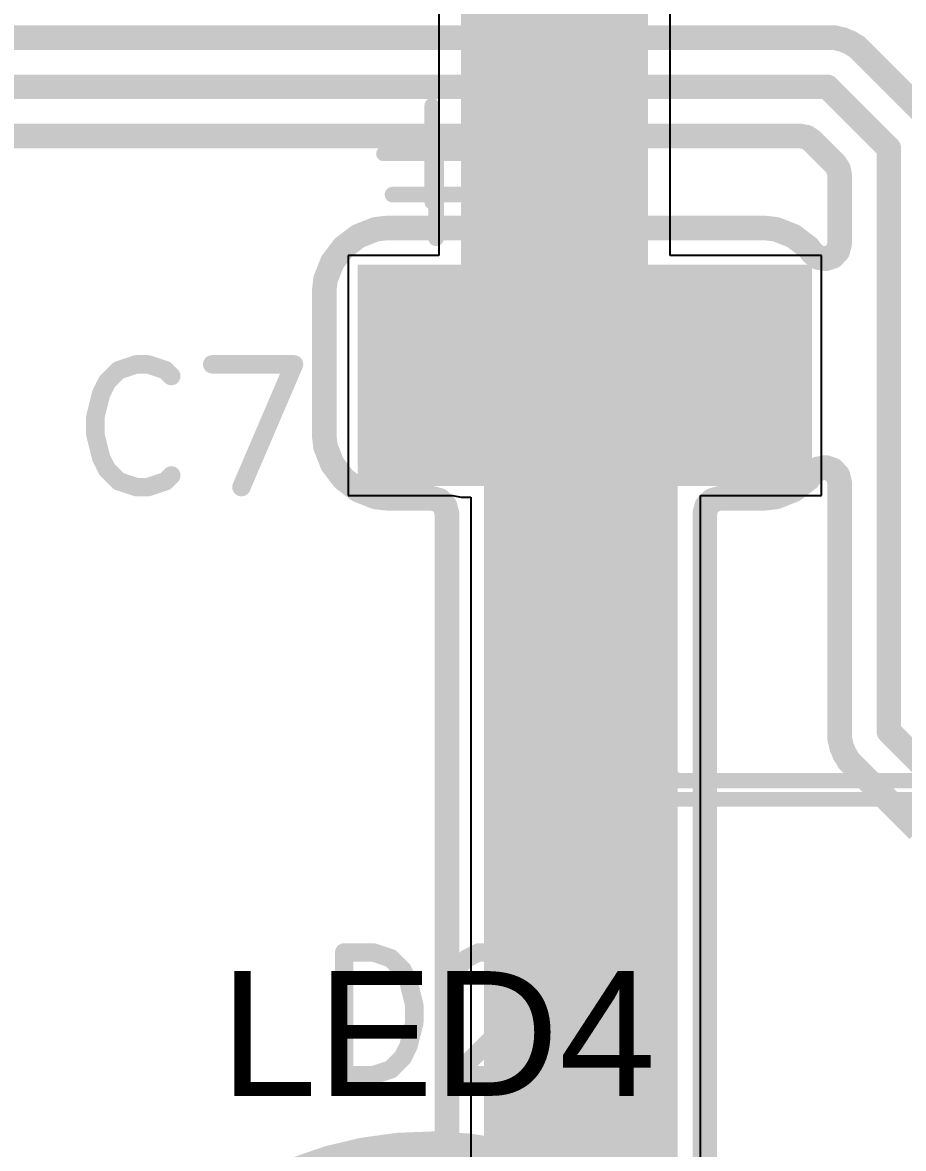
# Model space of a CAD drawing. Header units: inches. Extents: x 0 to 12.4, y -0.6 to 2.2.
# Drawn here: x 1.1503 to 1.4329, y 1.2351 to 1.5961 of the extents above; entities that cross this region are included whole.
import ezdxf

# ---------------------------------------------------------------- set-up
doc = ezdxf.new("R2010")
doc.units = ezdxf.units.IN
doc.header["$MEASUREMENT"] = 0
for name, color, linetype in [('Bottom Layer', 5, 'Continuous'), ('Bottom Solder', 6, 'Continuous'), ('Dimension', 6, 'Continuous'), ('Mechanical 4', 56, 'Continuous'), ('Multi-Layer', 9, 'Continuous'), ('Pad Holes', 156, 'Continuous'), ('Top Layer', 1, 'Continuous'), ('Top Overlay', 2, 'Continuous'), ('Top Paste', 8, 'Continuous'), ('Top Solder', 216, 'Continuous')]:
    doc.layers.add(name, color=color, linetype=linetype)
doc.styles.add('Arial', font='', dxfattribs={"height": 0.2})
doc.styles.get('Arial').set_extended_font_data('Arial')

# ---------------------------------------------------------------- blocks, each defined once
blk = doc.blocks.new('IR333_A_51')
at = {"layer": 'Bottom Layer'}
blk.add_hatch(color=5, dxfattribs=at).paths.add_polyline_path([(-0.08149605, 0.03149605), (-0.01850395, 0.03149605), (-0.01850395, -0.03149605), (-0.08149605, -0.03149605)])
h = blk.add_hatch(color=5, dxfattribs=at)
edge = h.paths.add_edge_path()
edge.add_arc((0.05, 0), 0.031496, 0, 360)
at = {"layer": 'Bottom Solder'}
blk.add_hatch(color=6, dxfattribs=at).paths.add_polyline_path([(-0.08549605, 0.03549605), (-0.01450395, 0.03549605), (-0.01450395, -0.03549605), (-0.08549605, -0.03549605)])
h = blk.add_hatch(color=6, dxfattribs=at)
edge = h.paths.add_edge_path()
edge.add_arc((0.05, 0), 0.035496, 0, 360)
at = {"layer": 'Multi-Layer'}
blk.add_hatch(color=9, dxfattribs=at).paths.add_polyline_path([(-0.08149605, 0.03149605), (-0.01850395, 0.03149605), (-0.01850395, -0.03149605), (-0.08149605, -0.03149605)])
h = blk.add_hatch(color=9, dxfattribs=at)
edge = h.paths.add_edge_path()
edge.add_arc((0.05, 0), 0.031496, 0, 360)
at = {"layer": 'Pad Holes'}
h = blk.add_hatch(color=7, dxfattribs=at)
edge = h.paths.add_edge_path()
edge.add_arc((-0.05, 0), 0.017717, 0, 360)
h = blk.add_hatch(color=7, dxfattribs=at)
edge = h.paths.add_edge_path()
edge.add_arc((0.05, 0), 0.017717, 0, 360)
at = {"layer": 'Top Layer'}
blk.add_hatch(color=1, dxfattribs=at).paths.add_polyline_path([(-0.08149605, 0.03149605), (-0.01850395, 0.03149605), (-0.01850395, -0.03149605), (-0.08149605, -0.03149605)])
h = blk.add_hatch(color=1, dxfattribs=at)
edge = h.paths.add_edge_path()
edge.add_arc((0.05, 0), 0.031496, 0, 360)
at = {"layer": 'Top Solder'}
blk.add_hatch(color=216, dxfattribs=at).paths.add_polyline_path([(-0.08549605, 0.03549605), (-0.01450395, 0.03549605), (-0.01450395, -0.03549605), (-0.08549605, -0.03549605)])
h = blk.add_hatch(color=216, dxfattribs=at)
edge = h.paths.add_edge_path()
edge.add_arc((0.05, 0), 0.035496, 0, 360)
at = {"layer": 'Top Overlay', "const_width": 0.005}
for points in [[(-0.1181102, 0, -0.7350501228491367), (0.0970696, 0.0672869)], [(0.0970696, -0.0672869, -0.7350501228491365), (-0.1181102, 0)]]:
    blk.add_lwpolyline(points, format="xyb", dxfattribs=at)
for points in [[(0.0970696, 0.0672869), (0.0970696, -0.0672869)], [(-0.05, -0.041), (-0.05, -0.061)], [(0.06, -0.044), (0.04, -0.044)], [(-0.04, -0.051), (-0.06, -0.051)]]:
    blk.add_lwpolyline(points, dxfattribs=at)
at = {"layer": 'Top Overlay', "const_width": 0.0025}
for points in [[(0.0958196, 0.0672869, 1), (0.0983196, 0.0672869, 1)], [(0.0958196, 0.0672869, 1), (0.0983196, 0.0672869, 1)], [(-0.1193602, 0, 1), (-0.1168602, 0, 1)], [(-0.1193602, 0, 1), (-0.1168602, 0, 1)], [(-0.05125, -0.041, 1), (-0.04875, -0.041, 1)], [(0.03875, -0.044, 1), (0.04125, -0.044, 1)], [(0.05875, -0.044, 1), (0.06125, -0.044, 1)], [(-0.06125, -0.051, 1), (-0.05875, -0.051, 1)], [(-0.04125, -0.051, 1), (-0.03875, -0.051, 1)], [(-0.05125, -0.061, 1), (-0.04875, -0.061, 1)], [(0.0958196, -0.0672869, 1), (0.0983196, -0.0672869, 1)], [(0.0958196, -0.0672869, 1), (0.0983196, -0.0672869, 1)]]:
    blk.add_lwpolyline(points, format="xyb", close=True, dxfattribs=at)
blk = doc.blocks.new('RT1A221M0605_61')
at = {"layer": 'Top Layer'}
for points in [[(-0.17519685, 0.03149605), (-0.03740155, 0.03149605), (-0.03740155, -0.03149605), (-0.17519685, -0.03149605)], [(0.03740155, 0.03149605), (0.17519685, 0.03149605), (0.17519685, -0.03149605), (0.03740155, -0.03149605)]]:
    blk.add_hatch(color=1, dxfattribs=at).paths.add_polyline_path(points)
at = {"layer": 'Top Paste'}
for points in [[(-0.17519685, 0.03149605), (-0.03740155, 0.03149605), (-0.03740155, -0.03149605), (-0.17519685, -0.03149605)], [(0.03740155, 0.03149605), (0.17519685, 0.03149605), (0.17519685, -0.03149605), (0.03740155, -0.03149605)]]:
    blk.add_hatch(color=8, dxfattribs=at).paths.add_polyline_path(points)
at = {"layer": 'Top Solder'}
for points in [[(-0.17919685, 0.03549605), (-0.03340155, 0.03549605), (-0.03340155, -0.03549605), (-0.17919685, -0.03549605)], [(0.03340155, 0.03549605), (0.17919685, 0.03549605), (0.17919685, -0.03549605), (0.03340155, -0.03549605)]]:
    blk.add_hatch(color=216, dxfattribs=at).paths.add_polyline_path(points)
at = {"layer": 'Top Overlay', "const_width": 0.005}
for points in [[(-0.1299213, 0.0770787), (-0.0770787, 0.1299213)], [(-0.0770787, 0.1299213), (0, 0.1299213)], [(0, 0.1299213), (0.1299213, 0.1299213)], [(0.1299213, 0.0550787), (0.1299213, 0.1299213)], [(-0.1299213, 0.0520787), (-0.1299213, 0.0770787)], [(-0.154, 0.044), (-0.154, 0.072)], [(-0.168, 0.058), (-0.14, 0.058)], [(-0.1299213, -0.0770787), (-0.1299213, -0.0520787)], [(0.1299213, -0.1299213), (0.1299213, -0.0550787)], [(-0.1299213, -0.0770787), (-0.0770787, -0.1299213)], [(-0.0770787, -0.1299213), (0, -0.1299213)], [(0, -0.1299213), (0.1299213, -0.1299213)]]:
    blk.add_lwpolyline(points, dxfattribs=at)
at = {"layer": 'Top Overlay', "const_width": 0.0025}
for points in [[(-0.0783287, 0.1299213, 1), (-0.0758287, 0.1299213, 1)], [(-0.0783287, 0.1299213, 1), (-0.0758287, 0.1299213, 1)], [(-0.00125, 0.1299213, 1), (0.00125, 0.1299213, 1)], [(-0.00125, 0.1299213, 1), (0.00125, 0.1299213, 1)], [(0.1286713, 0.1299213, 1), (0.1311713, 0.1299213, 1)], [(0.1286713, 0.1299213, 1), (0.1311713, 0.1299213, 1)], [(-0.1311713, 0.0770787, 1), (-0.1286713, 0.0770787, 1)], [(-0.1311713, 0.0770787, 1), (-0.1286713, 0.0770787, 1)], [(-0.15525, 0.072, 1), (-0.15275, 0.072, 1)], [(-0.16925, 0.058, 1), (-0.16675, 0.058, 1)], [(-0.14125, 0.058, 1), (-0.13875, 0.058, 1)], [(-0.1311713, 0.0520787, 1), (-0.1286713, 0.0520787, 1)], [(0.1286713, 0.0550787, 1), (0.1311713, 0.0550787, 1)], [(-0.15525, 0.044, 1), (-0.15275, 0.044, 1)], [(-0.1311713, -0.0520787, 1), (-0.1286713, -0.0520787, 1)], [(0.1286713, -0.0550787, 1), (0.1311713, -0.0550787, 1)], [(-0.1311713, -0.0770787, 1), (-0.1286713, -0.0770787, 1)], [(-0.1311713, -0.0770787, 1), (-0.1286713, -0.0770787, 1)], [(-0.0783287, -0.1299213, 1), (-0.0758287, -0.1299213, 1)], [(-0.0783287, -0.1299213, 1), (-0.0758287, -0.1299213, 1)], [(-0.00125, -0.1299213, 1), (0.00125, -0.1299213, 1)], [(-0.00125, -0.1299213, 1), (0.00125, -0.1299213, 1)], [(0.1286713, -0.1299213, 1), (0.1311713, -0.1299213, 1)], [(0.1286713, -0.1299213, 1), (0.1311713, -0.1299213, 1)]]:
    blk.add_lwpolyline(points, format="xyb", close=True, dxfattribs=at)

msp = doc.modelspace()

# ---------------------------------------------------------------- hatches: boundary and pattern name
at = {"layer": 'Top Layer'}
msp.add_hatch(color=1, dxfattribs=at).paths.add_polyline_path([(1.291, 1.451), (1.351, 1.451), (1.351, 1.743), (1.291, 1.743)])

# ---------------------------------------------------------------- linework, layer by layer
at = {"layer": 'Dimension'}
for points, const_width in [([(1.1349155, 1.5912368), (1.4106704, 1.5912368)], 0.007874), ([(1.4106704, 1.5912368), (1.4110546, 1.5912368)], 0.007874), ([(1.4110546, 1.5912368), (1.41142, 1.5911181)], 0.007874), ([(1.41142, 1.5911181), (1.4114201, 1.591118)], 0.007874), ([(1.4114201, 1.591118), (1.4118842, 1.5909672)], 0.007874), ([(1.4118842, 1.5909672), (1.4126288, 1.5907885)], 0.007874), ([(1.4126288, 1.5907885), (1.413111, 1.5907121)], 0.007874), ([(1.413111, 1.5907121), (1.4131111, 1.5907121)], 0.007874), ([(1.4131111, 1.5907121), (1.4134905, 1.590652)], 0.007874), ([(1.4134905, 1.590652), (1.4138327, 1.5904776)], 0.007874), ([(1.4138327, 1.5904776), (1.4138328, 1.5904776)], 0.007874), ([(1.4138328, 1.5904776), (1.4142676, 1.590256)], 0.007874), ([(1.4142676, 1.590256), (1.4149753, 1.5899629)], 0.007874), ([(1.4149753, 1.5899629), (1.4158049, 1.5896933)], 0.007874), ([(1.4158049, 1.5896933), (1.4161155, 1.5894676)], 0.007874), ([(1.4161155, 1.5894676), (1.4161158, 1.5894675)], 0.007874), ([(1.4161158, 1.5894675), (1.4165106, 1.5891806)], 0.007874), ([(1.4165106, 1.5891806), (1.4171635, 1.5887805)], 0.007874), ([(1.4171635, 1.5887805), (1.4175985, 1.5885589)], 0.007874), ([(1.4175985, 1.5885588), (1.4175985, 1.5885589)], 0.007874), ([(1.4175985, 1.5885588), (1.4179408, 1.5883844)], 0.007874), ([(1.4179408, 1.5883844), (1.4188291, 1.5874961)], 0.007874), ([(1.4188291, 1.5874961), (1.4188292, 1.587496)], 0.007874), ([(1.4188292, 1.587496), (1.4402692, 1.566056)], 0.007874), ([(1.1091478, 1.5754691), (1.4085572, 1.5754691)], 0.007874), ([(1.4085572, 1.5754691), (1.4282423, 1.555784)], 0.007874), ([(1.1240344, 1.5597013), (1.4000039, 1.5597013)], 0.007874), ([(1.4000039, 1.5597013), (1.4018721, 1.5593297)], 0.007874), ([(1.4018721, 1.5593297), (1.4034559, 1.5582715)], 0.007874), ([(1.4034559, 1.5582715), (1.4110447, 1.5506827)], 0.007874), ([(1.4282423, 1.3687761), (1.4282423, 1.555784)], 0.007874), ([(1.4110447, 1.5506827), (1.4121029, 1.5490989)], 0.007874), ([(1.4121029, 1.5490989), (1.4124746, 1.5472307)], 0.007874), ([(1.4124746, 1.5252056), (1.4124746, 1.5472307)], 0.007874), ([(1.2535901, 1.5242111), (1.2578052, 1.5274074)], 0.007874), ([(1.2578052, 1.5274075), (1.2580713, 1.5276093)], 0.007874), ([(1.2578052, 1.5274074), (1.2578052, 1.5274075)], 0.007874), ([(1.2580713, 1.5276093), (1.258382, 1.5277318)], 0.007874), ([(1.258382, 1.5277318), (1.2583821, 1.5277318)], 0.007874), ([(1.2583821, 1.5277318), (1.2633225, 1.5296801)], 0.007874), ([(1.2633225, 1.5296801), (1.2633226, 1.5296801)], 0.007874), ([(1.2633226, 1.5296801), (1.2636138, 1.5297949)], 0.007874), ([(1.2636138, 1.5297949), (1.2639243, 1.5298322)], 0.007874), ([(1.2639243, 1.5298322), (1.2639246, 1.5298323)], 0.007874), ([(1.2639246, 1.5298323), (1.2669517, 1.5301958)], 0.007874), ([(1.2669517, 1.5301958), (1.2669522, 1.5301958)], 0.007874), ([(1.2669522, 1.5301958), (1.2670965, 1.5302132)], 0.007874), ([(1.2670965, 1.5302132), (1.3886006, 1.5302132)], 0.007874), ([(1.3886006, 1.5302132), (1.3887449, 1.5301958)], 0.007874), ([(1.3887449, 1.5301958), (1.3887455, 1.5301958)], 0.007874), ([(1.3887455, 1.5301958), (1.3917725, 1.5298323)], 0.007874), ([(1.3917725, 1.5298323), (1.3917728, 1.5298322)], 0.007874), ([(1.3917728, 1.5298322), (1.3920834, 1.5297949)], 0.007874), ([(1.3920834, 1.5297949), (1.3976258, 1.5276093)], 0.007874), ([(1.3976258, 1.5276093), (1.4023731, 1.5240093)], 0.007874), ([(1.2499525, 1.5195632), (1.2531223, 1.5237433)], 0.007874), ([(1.2531223, 1.5237433), (1.2531225, 1.5237435)], 0.007874), ([(1.2531225, 1.5237435), (1.2533241, 1.5240093)], 0.007874), ([(1.2533241, 1.5240093), (1.2535899, 1.5242109)], 0.007874), ([(1.2535899, 1.5242109), (1.2535901, 1.5242111)], 0.007874), ([(1.4023731, 1.5240093), (1.4025748, 1.5237433)], 0.007874), ([(1.4025748, 1.5237433), (1.4037028, 1.5222558)], 0.007874), ([(1.4118803, 1.5228713), (1.4124746, 1.5252056)], 0.007874), ([(1.4037028, 1.5222558), (1.4055867, 1.5207549)], 0.007874), ([(1.4055867, 1.5207549), (1.4079591, 1.5203375)], 0.007874), ([(1.4079591, 1.5203375), (1.4102422, 1.5211053)], 0.007874), ([(1.4102422, 1.5211053), (1.4118803, 1.5228713)], 0.007874), ([(1.247762, 1.5142863), (1.2496016, 1.5189513)], 0.007874), ([(1.2496016, 1.5189514), (1.2497241, 1.519262)], 0.007874), ([(1.2496016, 1.5189513), (1.2496016, 1.5189514)], 0.007874), ([(1.2497241, 1.519262), (1.2499525, 1.5195632)], 0.007874), ([(1.2471376, 1.5103817), (1.2475011, 1.5134088)], 0.007874), ([(1.2475011, 1.5134091), (1.2475385, 1.5137196)], 0.007874), ([(1.2475011, 1.5134088), (1.2475011, 1.5134091)], 0.007874), ([(1.2475385, 1.5137196), (1.247762, 1.5142863)], 0.007874), ([(1.3278486, 1.1246817), (1.3278486, 1.4868864)], 0.0590551), ([(1.2471202, 1.5102369), (1.2471376, 1.5103811)], 0.007874), ([(1.2471202, 1.4635359), (1.2471202, 1.5102369)], 0.007874), ([(1.2471376, 1.5103811), (1.2471376, 1.5103817)], 0.007874), ([(1.2471202, 1.4635359), (1.2471376, 1.4633916)], 0.007874), ([(1.2471376, 1.4633911), (1.2471376, 1.4633916)], 0.007874), ([(1.2471376, 1.4633911), (1.2475011, 1.460364)], 0.007874), ([(1.2475011, 1.4603638), (1.2475011, 1.460364)], 0.007874), ([(1.2475011, 1.4603638), (1.2475385, 1.4600532)], 0.007874), ([(1.2475385, 1.4600532), (1.2497241, 1.4545107)], 0.007874), ([(1.2497241, 1.4545107), (1.2513042, 1.4524271)], 0.007874), ([(1.2513042, 1.4524271), (1.2526567, 1.4506436)], 0.007874), ([(1.4023731, 1.4497635), (1.4037028, 1.451517)], 0.007874), ([(1.4037028, 1.451517), (1.4055867, 1.4530179)], 0.007874), ([(1.4055867, 1.4530179), (1.4079591, 1.4534352)], 0.007874), ([(1.4079591, 1.4534352), (1.4102422, 1.4526675)], 0.007874), ([(1.4102422, 1.4526675), (1.4118803, 1.4509015)], 0.007874), ([(1.2526567, 1.4506436), (1.2533241, 1.4497635)], 0.007874), ([(1.2533241, 1.4497635), (1.2580713, 1.4461635)], 0.007874), ([(1.3976258, 1.4461635), (1.4023731, 1.4497635)], 0.007874), ([(1.4118803, 1.4509015), (1.4124746, 1.4485671)], 0.007874), ([(1.4124746, 1.3712735), (1.4124746, 1.4485671)], 0.007874), ([(1.2580713, 1.4461635), (1.2636138, 1.4439778)], 0.007874), ([(1.2636138, 1.4439778), (1.2670965, 1.4435596)], 0.007874), ([(1.3886006, 1.4435596), (1.3920834, 1.4439778)], 0.007874), ([(1.3920834, 1.4439778), (1.3976258, 1.4461635)], 0.007874), ([(1.2670965, 1.4435596), (1.2816084, 1.4435596)], 0.007874), ([(1.2816084, 1.4435596), (1.2840494, 1.4429056)], 0.007874), ([(1.2840494, 1.4429056), (1.2858363, 1.4411187)], 0.007874), ([(1.2858363, 1.4411187), (1.2864903, 1.4386777)], 0.007874), ([(1.3692068, 1.4386777), (1.3698609, 1.4411187)], 0.007874), ([(1.3698609, 1.4411187), (1.3716478, 1.4429056)], 0.007874), ([(1.3716478, 1.4429056), (1.3740887, 1.4435596)], 0.007874), ([(1.3740887, 1.4435596), (1.3884549, 1.4435596)], 0.007874), ([(1.3884549, 1.4435596), (1.3886006, 1.4435596)], 0.007874), ([(1.2864903, 1.1622253), (1.2864903, 1.4386777)], 0.007874), ([(1.3692068, 1.1506119), (1.3692068, 1.4386777)], 0.007874), ([(1.4124746, 1.3662788), (1.4124746, 1.3712735)], 0.007874), ([(1.4282423, 1.3687761), (1.4479273, 1.3490911)], 0.007874), ([(1.4124746, 1.3662788), (1.4125933, 1.3659134)], 0.007874), ([(1.4125933, 1.3659133), (1.4125933, 1.3659134)], 0.007874), ([(1.4125933, 1.3659133), (1.4127441, 1.3654491)], 0.007874), ([(1.4127441, 1.3654491), (1.4129229, 1.3647046)], 0.007874), ([(1.4129229, 1.3647046), (1.4130594, 1.3638429)], 0.007874), ([(1.4130594, 1.3638429), (1.4132337, 1.3635007)], 0.007874), ([(1.4132337, 1.3635007), (1.4132338, 1.3635006)], 0.007874), ([(1.4132338, 1.3635006), (1.4134554, 1.3630657)], 0.007874), ([(1.4134554, 1.3630657), (1.4137485, 1.3623581)], 0.007874), ([(1.4137485, 1.3623581), (1.414018, 1.3615285)], 0.007874), ([(1.414018, 1.3615285), (1.4142437, 1.3612179)], 0.007874), ([(1.4142437, 1.3612179), (1.4142439, 1.3612176)], 0.007874), ([(1.4142439, 1.3612176), (1.4145307, 1.3608228)], 0.007874), ([(1.4145307, 1.3608228), (1.4149308, 1.3601699)], 0.007874), ([(1.4149308, 1.3601699), (1.415071, 1.3598948)], 0.007874), ([(1.415071, 1.3598948), (1.4153269, 1.3593926)], 0.007874), ([(1.4153269, 1.3593926), (1.4162152, 1.3585043)], 0.007874), ([(1.4162152, 1.3585043), (1.4162154, 1.3585041)], 0.007874), ([(1.4162154, 1.3585041), (1.4376553, 1.3370642)], 0.007874)]:
    msp.add_lwpolyline(points, dxfattribs=dict(at, const_width=const_width))
for points, const_width in [([(1.4087019, 1.5912368, 1), (1.4126389, 1.5912368, 1)], 0.003937), ([(1.4087019, 1.5912368, 1), (1.4126389, 1.5912368, 1)], 0.003937), ([(1.4090861, 1.5912368, 1), (1.4130231, 1.5912368, 1)], 0.003937), ([(1.4090861, 1.5912368, 1), (1.4130231, 1.5912368, 1)], 0.003937), ([(1.4094515, 1.5911181, 1), (1.4133885, 1.5911181, 1)], 0.003937), ([(1.4094515, 1.5911181, 1), (1.4133885, 1.5911181, 1)], 0.003937), ([(1.4094516, 1.591118, 1), (1.4133886, 1.591118, 1)], 0.003937), ([(1.4094516, 1.591118, 1), (1.4133886, 1.591118, 1)], 0.003937), ([(1.4099157, 1.5909672, 1), (1.4138527, 1.5909672, 1)], 0.003937), ([(1.4099157, 1.5909672, 1), (1.4138527, 1.5909672, 1)], 0.003937), ([(1.4106603, 1.5907885, 1), (1.4145973, 1.5907885, 1)], 0.003937), ([(1.4106603, 1.5907885, 1), (1.4145973, 1.5907885, 1)], 0.003937), ([(1.4111425, 1.5907121, 1), (1.4150795, 1.5907121, 1)], 0.003937), ([(1.4111425, 1.5907121, 1), (1.4150795, 1.5907121, 1)], 0.003937), ([(1.4111426, 1.5907121, 1), (1.4150796, 1.5907121, 1)], 0.003937), ([(1.4111426, 1.5907121, 1), (1.4150796, 1.5907121, 1)], 0.003937), ([(1.411522, 1.590652, 1), (1.415459, 1.590652, 1)], 0.003937), ([(1.411522, 1.590652, 1), (1.415459, 1.590652, 1)], 0.003937), ([(1.4118642, 1.5904776, 1), (1.4158012, 1.5904776, 1)], 0.003937), ([(1.4118642, 1.5904776, 1), (1.4158012, 1.5904776, 1)], 0.003937), ([(1.4118643, 1.5904776, 1), (1.4158013, 1.5904776, 1)], 0.003937), ([(1.4118643, 1.5904776, 1), (1.4158013, 1.5904776, 1)], 0.003937), ([(1.4122991, 1.590256, 1), (1.4162361, 1.590256, 1)], 0.003937), ([(1.4122991, 1.590256, 1), (1.4162361, 1.590256, 1)], 0.003937), ([(1.4130068, 1.5899629, 1), (1.4169438, 1.5899629, 1)], 0.003937), ([(1.4130068, 1.5899629, 1), (1.4169438, 1.5899629, 1)], 0.003937), ([(1.4138364, 1.5896933, 1), (1.4177734, 1.5896933, 1)], 0.003937), ([(1.4138364, 1.5896933, 1), (1.4177734, 1.5896933, 1)], 0.003937), ([(1.414147, 1.5894676, 1), (1.418084, 1.5894676, 1)], 0.003937), ([(1.414147, 1.5894676, 1), (1.418084, 1.5894676, 1)], 0.003937), ([(1.4141473, 1.5894675, 1), (1.4180843, 1.5894675, 1)], 0.003937), ([(1.4141473, 1.5894675, 1), (1.4180843, 1.5894675, 1)], 0.003937), ([(1.4145421, 1.5891806, 1), (1.4184791, 1.5891806, 1)], 0.003937), ([(1.4145421, 1.5891806, 1), (1.4184791, 1.5891806, 1)], 0.003937), ([(1.415195, 1.5887805, 1), (1.419132, 1.5887805, 1)], 0.003937), ([(1.415195, 1.5887805, 1), (1.419132, 1.5887805, 1)], 0.003937), ([(1.41563, 1.5885589, 1), (1.419567, 1.5885589, 1)], 0.003937), ([(1.41563, 1.5885589, 1), (1.419567, 1.5885589, 1)], 0.003937), ([(1.41563, 1.5885588, 1), (1.419567, 1.5885588, 1)], 0.003937), ([(1.41563, 1.5885588, 1), (1.419567, 1.5885588, 1)], 0.003937), ([(1.4159723, 1.5883844, 1), (1.4199093, 1.5883844, 1)], 0.003937), ([(1.4159723, 1.5883844, 1), (1.4199093, 1.5883844, 1)], 0.003937), ([(1.4168606, 1.5874961, 1), (1.4207976, 1.5874961, 1)], 0.003937), ([(1.4168606, 1.5874961, 1), (1.4207976, 1.5874961, 1)], 0.003937), ([(1.4168607, 1.587496, 1), (1.4207977, 1.587496, 1)], 0.003937), ([(1.4168607, 1.587496, 1), (1.4207977, 1.587496, 1)], 0.003937), ([(1.4065887, 1.5754691, 1), (1.4105257, 1.5754691, 1)], 0.003937), ([(1.4065887, 1.5754691, 1), (1.4105257, 1.5754691, 1)], 0.003937), ([(1.3980354, 1.5597013, 1), (1.4019724, 1.5597013, 1)], 0.003937), ([(1.3980354, 1.5597013, 1), (1.4019724, 1.5597013, 1)], 0.003937), ([(1.3999036, 1.5593297, 1), (1.4038406, 1.5593297, 1)], 0.003937), ([(1.3999036, 1.5593297, 1), (1.4038406, 1.5593297, 1)], 0.003937), ([(1.4014874, 1.5582715, 1), (1.4054244, 1.5582715, 1)], 0.003937), ([(1.4014874, 1.5582715, 1), (1.4054244, 1.5582715, 1)], 0.003937), ([(1.4262738, 1.555784, 1), (1.4302108, 1.555784, 1)], 0.003937), ([(1.4262738, 1.555784, 1), (1.4302108, 1.555784, 1)], 0.003937), ([(1.4090762, 1.5506827, 1), (1.4130132, 1.5506827, 1)], 0.003937), ([(1.4090762, 1.5506827, 1), (1.4130132, 1.5506827, 1)], 0.003937), ([(1.4101344, 1.5490989, 1), (1.4140714, 1.5490989, 1)], 0.003937), ([(1.4101344, 1.5490989, 1), (1.4140714, 1.5490989, 1)], 0.003937), ([(1.4105061, 1.5472307, 1), (1.4144431, 1.5472307, 1)], 0.003937), ([(1.4105061, 1.5472307, 1), (1.4144431, 1.5472307, 1)], 0.003937), ([(1.2558367, 1.5274075, 1), (1.2597737, 1.5274075, 1)], 0.003937), ([(1.2558367, 1.5274075, 1), (1.2597737, 1.5274075, 1)], 0.003937), ([(1.2558367, 1.5274074, 1), (1.2597737, 1.5274074, 1)], 0.003937), ([(1.2558367, 1.5274074, 1), (1.2597737, 1.5274074, 1)], 0.003937), ([(1.2561028, 1.5276093, 1), (1.2600398, 1.5276093, 1)], 0.003937), ([(1.2561028, 1.5276093, 1), (1.2600398, 1.5276093, 1)], 0.003937), ([(1.2564135, 1.5277318, 1), (1.2603505, 1.5277318, 1)], 0.003937), ([(1.2564135, 1.5277318, 1), (1.2603505, 1.5277318, 1)], 0.003937), ([(1.2564136, 1.5277318, 1), (1.2603506, 1.5277318, 1)], 0.003937), ([(1.2564136, 1.5277318, 1), (1.2603506, 1.5277318, 1)], 0.003937), ([(1.261354, 1.5296801, 1), (1.265291, 1.5296801, 1)], 0.003937), ([(1.261354, 1.5296801, 1), (1.265291, 1.5296801, 1)], 0.003937), ([(1.2613541, 1.5296801, 1), (1.2652911, 1.5296801, 1)], 0.003937), ([(1.2613541, 1.5296801, 1), (1.2652911, 1.5296801, 1)], 0.003937), ([(1.2616453, 1.5297949, 1), (1.2655823, 1.5297949, 1)], 0.003937), ([(1.2616453, 1.5297949, 1), (1.2655823, 1.5297949, 1)], 0.003937), ([(1.2619558, 1.5298322, 1), (1.2658928, 1.5298322, 1)], 0.003937), ([(1.2619558, 1.5298322, 1), (1.2658928, 1.5298322, 1)], 0.003937), ([(1.2619561, 1.5298323, 1), (1.2658931, 1.5298323, 1)], 0.003937), ([(1.2619561, 1.5298323, 1), (1.2658931, 1.5298323, 1)], 0.003937), ([(1.2649832, 1.5301958, 1), (1.2689202, 1.5301958, 1)], 0.003937), ([(1.2649832, 1.5301958, 1), (1.2689202, 1.5301958, 1)], 0.003937), ([(1.2649837, 1.5301958, 1), (1.2689207, 1.5301958, 1)], 0.003937), ([(1.2649837, 1.5301958, 1), (1.2689207, 1.5301958, 1)], 0.003937), ([(1.265128, 1.5302132, 1), (1.269065, 1.5302132, 1)], 0.003937), ([(1.265128, 1.5302132, 1), (1.269065, 1.5302132, 1)], 0.003937), ([(1.3866321, 1.5302132, 1), (1.3905691, 1.5302132, 1)], 0.003937), ([(1.3866321, 1.5302132, 1), (1.3905691, 1.5302132, 1)], 0.003937), ([(1.3867764, 1.5301958, 1), (1.3907134, 1.5301958, 1)], 0.003937), ([(1.3867764, 1.5301958, 1), (1.3907134, 1.5301958, 1)], 0.003937), ([(1.386777, 1.5301958, 1), (1.390714, 1.5301958, 1)], 0.003937), ([(1.386777, 1.5301958, 1), (1.390714, 1.5301958, 1)], 0.003937), ([(1.389804, 1.5298323, 1), (1.393741, 1.5298323, 1)], 0.003937), ([(1.389804, 1.5298323, 1), (1.393741, 1.5298323, 1)], 0.003937), ([(1.3898043, 1.5298322, 1), (1.3937413, 1.5298322, 1)], 0.003937), ([(1.3898043, 1.5298322, 1), (1.3937413, 1.5298322, 1)], 0.003937), ([(1.3901149, 1.5297949, 1), (1.3940519, 1.5297949, 1)], 0.003937), ([(1.3901149, 1.5297949, 1), (1.3940519, 1.5297949, 1)], 0.003937), ([(1.3956573, 1.5276093, 1), (1.3995943, 1.5276093, 1)], 0.003937), ([(1.3956573, 1.5276093, 1), (1.3995943, 1.5276093, 1)], 0.003937), ([(1.2511538, 1.5237433, 1), (1.2550908, 1.5237433, 1)], 0.003937), ([(1.2511538, 1.5237433, 1), (1.2550908, 1.5237433, 1)], 0.003937), ([(1.251154, 1.5237435, 1), (1.255091, 1.5237435, 1)], 0.003937), ([(1.251154, 1.5237435, 1), (1.255091, 1.5237435, 1)], 0.003937), ([(1.2513556, 1.5240093, 1), (1.2552926, 1.5240093, 1)], 0.003937), ([(1.2513556, 1.5240093, 1), (1.2552926, 1.5240093, 1)], 0.003937), ([(1.2516214, 1.5242109, 1), (1.2555584, 1.5242109, 1)], 0.003937), ([(1.2516214, 1.5242109, 1), (1.2555584, 1.5242109, 1)], 0.003937), ([(1.2516216, 1.5242111, 1), (1.2555586, 1.5242111, 1)], 0.003937), ([(1.2516216, 1.5242111, 1), (1.2555586, 1.5242111, 1)], 0.003937), ([(1.4004046, 1.5240093, 1), (1.4043416, 1.5240093, 1)], 0.003937), ([(1.4004046, 1.5240093, 1), (1.4043416, 1.5240093, 1)], 0.003937), ([(1.4006063, 1.5237433, 1), (1.4045433, 1.5237433, 1)], 0.003937), ([(1.4006063, 1.5237433, 1), (1.4045433, 1.5237433, 1)], 0.003937), ([(1.4105061, 1.5252056, 1), (1.4144431, 1.5252056, 1)], 0.003937), ([(1.4105061, 1.5252056, 1), (1.4144431, 1.5252056, 1)], 0.003937), ([(1.4017343, 1.5222558, 1), (1.4056713, 1.5222558, 1)], 0.003937), ([(1.4017343, 1.5222558, 1), (1.4056713, 1.5222558, 1)], 0.003937), ([(1.4036182, 1.5207549, 1), (1.4075552, 1.5207549, 1)], 0.003937), ([(1.4036182, 1.5207549, 1), (1.4075552, 1.5207549, 1)], 0.003937), ([(1.4059906, 1.5203375, 1), (1.4099276, 1.5203375, 1)], 0.003937), ([(1.4059906, 1.5203375, 1), (1.4099276, 1.5203375, 1)], 0.003937), ([(1.4082737, 1.5211053, 1), (1.4122107, 1.5211053, 1)], 0.003937), ([(1.4082737, 1.5211053, 1), (1.4122107, 1.5211053, 1)], 0.003937), ([(1.4099118, 1.5228713, 1), (1.4138488, 1.5228713, 1)], 0.003937), ([(1.4099118, 1.5228713, 1), (1.4138488, 1.5228713, 1)], 0.003937), ([(1.2476331, 1.5189514, 1), (1.2515701, 1.5189514, 1)], 0.003937), ([(1.2476331, 1.5189514, 1), (1.2515701, 1.5189514, 1)], 0.003937), ([(1.2476331, 1.5189513, 1), (1.2515701, 1.5189513, 1)], 0.003937), ([(1.2476331, 1.5189513, 1), (1.2515701, 1.5189513, 1)], 0.003937), ([(1.2477556, 1.519262, 1), (1.2516926, 1.519262, 1)], 0.003937), ([(1.2477556, 1.519262, 1), (1.2516926, 1.519262, 1)], 0.003937), ([(1.247984, 1.5195632, 1), (1.251921, 1.5195632, 1)], 0.003937), ([(1.247984, 1.5195632, 1), (1.251921, 1.5195632, 1)], 0.003937), ([(1.2455326, 1.5134091, 1), (1.2494696, 1.5134091, 1)], 0.003937), ([(1.2455326, 1.5134091, 1), (1.2494696, 1.5134091, 1)], 0.003937), ([(1.2455326, 1.5134088, 1), (1.2494696, 1.5134088, 1)], 0.003937), ([(1.2455326, 1.5134088, 1), (1.2494696, 1.5134088, 1)], 0.003937), ([(1.24557, 1.5137196, 1), (1.249507, 1.5137196, 1)], 0.003937), ([(1.24557, 1.5137196, 1), (1.249507, 1.5137196, 1)], 0.003937), ([(1.2457935, 1.5142863, 1), (1.2497305, 1.5142863, 1)], 0.003937), ([(1.2457935, 1.5142863, 1), (1.2497305, 1.5142863, 1)], 0.003937), ([(1.3130848, 1.4868864, 1), (1.3426124, 1.4868864, 1)], 0.0295275), ([(1.2451517, 1.5102369, 1), (1.2490887, 1.5102369, 1)], 0.003937), ([(1.2451517, 1.5102369, 1), (1.2490887, 1.5102369, 1)], 0.003937), ([(1.2451691, 1.5103817, 1), (1.2491061, 1.5103817, 1)], 0.003937), ([(1.2451691, 1.5103817, 1), (1.2491061, 1.5103817, 1)], 0.003937), ([(1.2451691, 1.5103811, 1), (1.2491061, 1.5103811, 1)], 0.003937), ([(1.2451691, 1.5103811, 1), (1.2491061, 1.5103811, 1)], 0.003937), ([(1.2451517, 1.4635359, 1), (1.2490887, 1.4635359, 1)], 0.003937), ([(1.2451517, 1.4635359, 1), (1.2490887, 1.4635359, 1)], 0.003937), ([(1.2451691, 1.4633916, 1), (1.2491061, 1.4633916, 1)], 0.003937), ([(1.2451691, 1.4633916, 1), (1.2491061, 1.4633916, 1)], 0.003937), ([(1.2451691, 1.4633911, 1), (1.2491061, 1.4633911, 1)], 0.003937), ([(1.2451691, 1.4633911, 1), (1.2491061, 1.4633911, 1)], 0.003937), ([(1.2455326, 1.460364, 1), (1.2494696, 1.460364, 1)], 0.003937), ([(1.2455326, 1.460364, 1), (1.2494696, 1.460364, 1)], 0.003937), ([(1.2455326, 1.4603638, 1), (1.2494696, 1.4603638, 1)], 0.003937), ([(1.2455326, 1.4603638, 1), (1.2494696, 1.4603638, 1)], 0.003937), ([(1.24557, 1.4600532, 1), (1.249507, 1.4600532, 1)], 0.003937), ([(1.24557, 1.4600532, 1), (1.249507, 1.4600532, 1)], 0.003937), ([(1.2477556, 1.4545107, 1), (1.2516926, 1.4545107, 1)], 0.003937), ([(1.2477556, 1.4545107, 1), (1.2516926, 1.4545107, 1)], 0.003937), ([(1.2493357, 1.4524271, 1), (1.2532727, 1.4524271, 1)], 0.003937), ([(1.2493357, 1.4524271, 1), (1.2532727, 1.4524271, 1)], 0.003937), ([(1.4017343, 1.451517, 1), (1.4056713, 1.451517, 1)], 0.003937), ([(1.4017343, 1.451517, 1), (1.4056713, 1.451517, 1)], 0.003937), ([(1.4036182, 1.4530179, 1), (1.4075552, 1.4530179, 1)], 0.003937), ([(1.4036182, 1.4530179, 1), (1.4075552, 1.4530179, 1)], 0.003937), ([(1.4059906, 1.4534352, 1), (1.4099276, 1.4534352, 1)], 0.003937), ([(1.4059906, 1.4534352, 1), (1.4099276, 1.4534352, 1)], 0.003937), ([(1.4082737, 1.4526675, 1), (1.4122107, 1.4526675, 1)], 0.003937), ([(1.4082737, 1.4526675, 1), (1.4122107, 1.4526675, 1)], 0.003937), ([(1.2506882, 1.4506436, 1), (1.2546252, 1.4506436, 1)], 0.003937), ([(1.2506882, 1.4506436, 1), (1.2546252, 1.4506436, 1)], 0.003937), ([(1.2513556, 1.4497635, 1), (1.2552926, 1.4497635, 1)], 0.003937), ([(1.2513556, 1.4497635, 1), (1.2552926, 1.4497635, 1)], 0.003937), ([(1.4004046, 1.4497635, 1), (1.4043416, 1.4497635, 1)], 0.003937), ([(1.4004046, 1.4497635, 1), (1.4043416, 1.4497635, 1)], 0.003937), ([(1.4099118, 1.4509015, 1), (1.4138488, 1.4509015, 1)], 0.003937), ([(1.4099118, 1.4509015, 1), (1.4138488, 1.4509015, 1)], 0.003937), ([(1.4105061, 1.4485671, 1), (1.4144431, 1.4485671, 1)], 0.003937), ([(1.4105061, 1.4485671, 1), (1.4144431, 1.4485671, 1)], 0.003937), ([(1.2561028, 1.4461635, 1), (1.2600398, 1.4461635, 1)], 0.003937), ([(1.2561028, 1.4461635, 1), (1.2600398, 1.4461635, 1)], 0.003937), ([(1.2616453, 1.4439778, 1), (1.2655823, 1.4439778, 1)], 0.003937), ([(1.2616453, 1.4439778, 1), (1.2655823, 1.4439778, 1)], 0.003937), ([(1.3901149, 1.4439778, 1), (1.3940519, 1.4439778, 1)], 0.003937), ([(1.3901149, 1.4439778, 1), (1.3940519, 1.4439778, 1)], 0.003937), ([(1.3956573, 1.4461635, 1), (1.3995943, 1.4461635, 1)], 0.003937), ([(1.3956573, 1.4461635, 1), (1.3995943, 1.4461635, 1)], 0.003937), ([(1.265128, 1.4435596, 1), (1.269065, 1.4435596, 1)], 0.003937), ([(1.265128, 1.4435596, 1), (1.269065, 1.4435596, 1)], 0.003937), ([(1.2796399, 1.4435596, 1), (1.2835769, 1.4435596, 1)], 0.003937), ([(1.2796399, 1.4435596, 1), (1.2835769, 1.4435596, 1)], 0.003937), ([(1.2820809, 1.4429056, 1), (1.2860179, 1.4429056, 1)], 0.003937), ([(1.2820809, 1.4429056, 1), (1.2860179, 1.4429056, 1)], 0.003937), ([(1.2838678, 1.4411187, 1), (1.2878048, 1.4411187, 1)], 0.003937), ([(1.2838678, 1.4411187, 1), (1.2878048, 1.4411187, 1)], 0.003937), ([(1.3678924, 1.4411187, 1), (1.3718294, 1.4411187, 1)], 0.003937), ([(1.3678924, 1.4411187, 1), (1.3718294, 1.4411187, 1)], 0.003937), ([(1.3696793, 1.4429056, 1), (1.3736163, 1.4429056, 1)], 0.003937), ([(1.3696793, 1.4429056, 1), (1.3736163, 1.4429056, 1)], 0.003937), ([(1.3721202, 1.4435596, 1), (1.3760572, 1.4435596, 1)], 0.003937), ([(1.3721202, 1.4435596, 1), (1.3760572, 1.4435596, 1)], 0.003937), ([(1.3864864, 1.4435596, 1), (1.3904234, 1.4435596, 1)], 0.003937), ([(1.3864864, 1.4435596, 1), (1.3904234, 1.4435596, 1)], 0.003937), ([(1.3866321, 1.4435596, 1), (1.3905691, 1.4435596, 1)], 0.003937), ([(1.3866321, 1.4435596, 1), (1.3905691, 1.4435596, 1)], 0.003937), ([(1.2845218, 1.4386777, 1), (1.2884588, 1.4386777, 1)], 0.003937), ([(1.2845218, 1.4386777, 1), (1.2884588, 1.4386777, 1)], 0.003937), ([(1.3672383, 1.4386777, 1), (1.3711753, 1.4386777, 1)], 0.003937), ([(1.3672383, 1.4386777, 1), (1.3711753, 1.4386777, 1)], 0.003937), ([(1.4105061, 1.3712735, 1), (1.4144431, 1.3712735, 1)], 0.003937), ([(1.4105061, 1.3712735, 1), (1.4144431, 1.3712735, 1)], 0.003937), ([(1.4262738, 1.3687761, 1), (1.4302108, 1.3687761, 1)], 0.003937), ([(1.4262738, 1.3687761, 1), (1.4302108, 1.3687761, 1)], 0.003937), ([(1.4105061, 1.3662788, 1), (1.4144431, 1.3662788, 1)], 0.003937), ([(1.4105061, 1.3662788, 1), (1.4144431, 1.3662788, 1)], 0.003937), ([(1.4106248, 1.3659134, 1), (1.4145618, 1.3659134, 1)], 0.003937), ([(1.4106248, 1.3659134, 1), (1.4145618, 1.3659134, 1)], 0.003937), ([(1.4106248, 1.3659133, 1), (1.4145618, 1.3659133, 1)], 0.003937), ([(1.4106248, 1.3659133, 1), (1.4145618, 1.3659133, 1)], 0.003937), ([(1.4107756, 1.3654491, 1), (1.4147126, 1.3654491, 1)], 0.003937), ([(1.4107756, 1.3654491, 1), (1.4147126, 1.3654491, 1)], 0.003937), ([(1.4109544, 1.3647046, 1), (1.4148914, 1.3647046, 1)], 0.003937), ([(1.4109544, 1.3647046, 1), (1.4148914, 1.3647046, 1)], 0.003937), ([(1.4110909, 1.3638429, 1), (1.4150279, 1.3638429, 1)], 0.003937), ([(1.4110909, 1.3638429, 1), (1.4150279, 1.3638429, 1)], 0.003937), ([(1.4112652, 1.3635007, 1), (1.4152022, 1.3635007, 1)], 0.003937), ([(1.4112652, 1.3635007, 1), (1.4152022, 1.3635007, 1)], 0.003937), ([(1.4112653, 1.3635006, 1), (1.4152023, 1.3635006, 1)], 0.003937), ([(1.4112653, 1.3635006, 1), (1.4152023, 1.3635006, 1)], 0.003937), ([(1.4114869, 1.3630657, 1), (1.4154239, 1.3630657, 1)], 0.003937), ([(1.4114869, 1.3630657, 1), (1.4154239, 1.3630657, 1)], 0.003937), ([(1.41178, 1.3623581, 1), (1.415717, 1.3623581, 1)], 0.003937), ([(1.41178, 1.3623581, 1), (1.415717, 1.3623581, 1)], 0.003937), ([(1.4120495, 1.3615285, 1), (1.4159865, 1.3615285, 1)], 0.003937), ([(1.4120495, 1.3615285, 1), (1.4159865, 1.3615285, 1)], 0.003937), ([(1.4122752, 1.3612179, 1), (1.4162122, 1.3612179, 1)], 0.003937), ([(1.4122752, 1.3612179, 1), (1.4162122, 1.3612179, 1)], 0.003937), ([(1.4122754, 1.3612176, 1), (1.4162124, 1.3612176, 1)], 0.003937), ([(1.4122754, 1.3612176, 1), (1.4162124, 1.3612176, 1)], 0.003937), ([(1.4125622, 1.3608228, 1), (1.4164992, 1.3608228, 1)], 0.003937), ([(1.4125622, 1.3608228, 1), (1.4164992, 1.3608228, 1)], 0.003937), ([(1.4129623, 1.3601699, 1), (1.4168993, 1.3601699, 1)], 0.003937), ([(1.4129623, 1.3601699, 1), (1.4168993, 1.3601699, 1)], 0.003937), ([(1.4131025, 1.3598948, 1), (1.4170395, 1.3598948, 1)], 0.003937), ([(1.4131025, 1.3598948, 1), (1.4170395, 1.3598948, 1)], 0.003937), ([(1.4133584, 1.3593926, 1), (1.4172954, 1.3593926, 1)], 0.003937), ([(1.4133584, 1.3593926, 1), (1.4172954, 1.3593926, 1)], 0.003937), ([(1.4142467, 1.3585043, 1), (1.4181837, 1.3585043, 1)], 0.003937), ([(1.4142467, 1.3585043, 1), (1.4181837, 1.3585043, 1)], 0.003937), ([(1.4142469, 1.3585041, 1), (1.4181839, 1.3585041, 1)], 0.003937), ([(1.4142469, 1.3585041, 1), (1.4181839, 1.3585041, 1)], 0.003937)]:
    msp.add_lwpolyline(points, format="xyb", close=True, dxfattribs=dict(at, const_width=const_width))
at = {"layer": 'Mechanical 4'}
for points, const_width in [([(1.3065905, 1.5736205), (1.3484975, 1.6155274)], 0.0047244), ([(1.3065905, 1.5230078), (1.3065905, 1.5736205)], 0.0047244), ([(1.2816397, 1.5385097), (1.2816397, 1.5695137)], 0.0047244), ([(1.2661378, 1.5540117), (1.2971417, 1.5540117)], 0.0047244), ([(1.1774379, 1.4808724), (1.1811875, 1.4846219)], 0.0059055), ([(1.1811875, 1.4846219), (1.1868118, 1.4864967)], 0.0059055), ([(1.1868118, 1.4864967), (1.1905613, 1.4864967)], 0.0059055), ([(1.1905613, 1.4864967), (1.1961856, 1.4846219)], 0.0059055), ([(1.1961856, 1.4846219), (1.1980603, 1.4827472)], 0.0059055), ([(1.2111837, 1.4864967), (1.2374304, 1.4864967)], 0.0059055), ([(1.2205575, 1.4471267), (1.2374304, 1.4864967)], 0.0059055), ([(1.1755632, 1.4771229), (1.1774379, 1.4808724)], 0.0059055), ([(1.1736884, 1.4696238), (1.1755632, 1.4771229)], 0.0059055), ([(1.1736884, 1.4639995), (1.1736884, 1.4696238)], 0.0059055), ([(1.1736884, 1.4639995), (1.1755632, 1.4565005)], 0.0059055), ([(1.1755632, 1.4565005), (1.1774379, 1.452751)], 0.0059055), ([(1.1774379, 1.452751), (1.1811875, 1.4490014)], 0.0059055), ([(1.1811875, 1.4490014), (1.1868118, 1.4471267)], 0.0059055), ([(1.1905613, 1.4471267), (1.1961856, 1.4490014)], 0.0059055), ([(1.1961856, 1.4490014), (1.1980603, 1.4508762)], 0.0059055), ([(1.1868118, 1.4471267), (1.1905613, 1.4471267)], 0.0059055), ([(1.3065905, 1.3889305), (1.3065905, 1.4395432)], 0.0047244), ([(1.3065905, 1.3889305), (1.3484975, 1.3470235)], 0.0047244), ([(1.3484975, 1.3470235), (1.5750945, 1.3470235)], 0.0047244), ([(1.2535159, 1.2979141), (1.2628897, 1.2979141)], 0.0059055), ([(1.2535159, 1.258544), (1.2535159, 1.2979141)], 0.0059055), ([(1.2628897, 1.2979141), (1.268514, 1.2960393)], 0.0059055), ([(1.292886, 1.2960393), (1.2966355, 1.2979141)], 0.0059055), ([(1.2966355, 1.2979141), (1.3060094, 1.2979141)], 0.0059055), ([(1.3060094, 1.2979141), (1.3097589, 1.2960393)], 0.0059055), ([(1.268514, 1.2960393), (1.2722636, 1.2922897)], 0.0059055), ([(1.2910112, 1.2941645), (1.292886, 1.2960393)], 0.0059055), ([(1.3097589, 1.2960393), (1.3116336, 1.2941645)], 0.0059055), ([(1.3116336, 1.2941645), (1.3135084, 1.290415)], 0.0059055), ([(1.2722636, 1.2922897), (1.2741383, 1.2885402)], 0.0059055), ([(1.3135084, 1.2866654), (1.3135084, 1.290415)], 0.0059055), ([(1.2741383, 1.2885402), (1.2760131, 1.2810411)], 0.0059055), ([(1.3116336, 1.2810411), (1.3135084, 1.2866654)], 0.0059055), ([(1.2760131, 1.2754169), (1.2760131, 1.2810411)], 0.0059055), ([(1.2891365, 1.258544), (1.3116336, 1.2810411)], 0.0059055), ([(1.2741383, 1.2679178), (1.2760131, 1.2754169)], 0.0059055), ([(1.2722636, 1.2641683), (1.2741383, 1.2679178)], 0.0059055), ([(1.268514, 1.2604187), (1.2722636, 1.2641683)], 0.0059055), ([(1.2535159, 1.258544), (1.2628897, 1.258544)], 0.0059055), ([(1.2628897, 1.258544), (1.268514, 1.2604187)], 0.0059055), ([(1.2891365, 1.258544), (1.3135084, 1.258544)], 0.0059055)]:
    msp.add_lwpolyline(points, dxfattribs=dict(at, const_width=const_width))
for points, const_width in [([(1.3054094, 1.5736205, 1), (1.3077716, 1.5736205, 1)], 0.0023622), ([(1.3054094, 1.5736205, 1), (1.3077716, 1.5736205, 1)], 0.0023622), ([(1.2804586, 1.5695137, 1), (1.2828208, 1.5695137, 1)], 0.0023622), ([(1.2649567, 1.5540117, 1), (1.2673189, 1.5540117, 1)], 0.0023622), ([(1.2959606, 1.5540117, 1), (1.2983228, 1.5540117, 1)], 0.0023622), ([(1.2804586, 1.5385097, 1), (1.2828208, 1.5385097, 1)], 0.0023622), ([(1.3054094, 1.5230078, 1), (1.3077716, 1.5230078, 1)], 0.0023622), ([(1.1797111, 1.4846219, 1), (1.1826639, 1.4846219, 1)], 0.0029527), ([(1.1797111, 1.4846219, 1), (1.1826639, 1.4846219, 1)], 0.0029527), ([(1.1853354, 1.4864967, 1), (1.1882882, 1.4864967, 1)], 0.0029527), ([(1.1853354, 1.4864967, 1), (1.1882882, 1.4864967, 1)], 0.0029527), ([(1.1890849, 1.4864967, 1), (1.1920377, 1.4864967, 1)], 0.0029527), ([(1.1890849, 1.4864967, 1), (1.1920377, 1.4864967, 1)], 0.0029527), ([(1.1947092, 1.4846219, 1), (1.197662, 1.4846219, 1)], 0.0029527), ([(1.1947092, 1.4846219, 1), (1.197662, 1.4846219, 1)], 0.0029527), ([(1.2097073, 1.4864967, 1), (1.2126601, 1.4864967, 1)], 0.0029527), ([(1.235954, 1.4864967, 1), (1.2389068, 1.4864967, 1)], 0.0029527), ([(1.235954, 1.4864967, 1), (1.2389068, 1.4864967, 1)], 0.0029527), ([(1.1965839, 1.4827472, 1), (1.1995367, 1.4827472, 1)], 0.0029527), ([(1.1759615, 1.4808724, 1), (1.1789143, 1.4808724, 1)], 0.0029527), ([(1.1759615, 1.4808724, 1), (1.1789143, 1.4808724, 1)], 0.0029527), ([(1.1740868, 1.4771229, 1), (1.1770396, 1.4771229, 1)], 0.0029527), ([(1.1740868, 1.4771229, 1), (1.1770396, 1.4771229, 1)], 0.0029527), ([(1.172212, 1.4696238, 1), (1.1751648, 1.4696238, 1)], 0.0029527), ([(1.172212, 1.4696238, 1), (1.1751648, 1.4696238, 1)], 0.0029527), ([(1.172212, 1.4639995, 1), (1.1751648, 1.4639995, 1)], 0.0029527), ([(1.172212, 1.4639995, 1), (1.1751648, 1.4639995, 1)], 0.0029527), ([(1.1740868, 1.4565005, 1), (1.1770396, 1.4565005, 1)], 0.0029527), ([(1.1740868, 1.4565005, 1), (1.1770396, 1.4565005, 1)], 0.0029527), ([(1.1759615, 1.452751, 1), (1.1789143, 1.452751, 1)], 0.0029527), ([(1.1759615, 1.452751, 1), (1.1789143, 1.452751, 1)], 0.0029527), ([(1.1797111, 1.4490014, 1), (1.1826639, 1.4490014, 1)], 0.0029527), ([(1.1797111, 1.4490014, 1), (1.1826639, 1.4490014, 1)], 0.0029527), ([(1.1947092, 1.4490014, 1), (1.197662, 1.4490014, 1)], 0.0029527), ([(1.1947092, 1.4490014, 1), (1.197662, 1.4490014, 1)], 0.0029527), ([(1.1965839, 1.4508762, 1), (1.1995367, 1.4508762, 1)], 0.0029527), ([(1.1853354, 1.4471267, 1), (1.1882882, 1.4471267, 1)], 0.0029527), ([(1.1853354, 1.4471267, 1), (1.1882882, 1.4471267, 1)], 0.0029527), ([(1.1890849, 1.4471267, 1), (1.1920377, 1.4471267, 1)], 0.0029527), ([(1.1890849, 1.4471267, 1), (1.1920377, 1.4471267, 1)], 0.0029527), ([(1.2190811, 1.4471267, 1), (1.2220339, 1.4471267, 1)], 0.0029527), ([(1.3054094, 1.4395432, 1), (1.3077716, 1.4395432, 1)], 0.0023622), ([(1.3054094, 1.3889305, 1), (1.3077716, 1.3889305, 1)], 0.0023622), ([(1.3054094, 1.3889305, 1), (1.3077716, 1.3889305, 1)], 0.0023622), ([(1.3473164, 1.3470235, 1), (1.3496786, 1.3470235, 1)], 0.0023622), ([(1.3473164, 1.3470235, 1), (1.3496786, 1.3470235, 1)], 0.0023622), ([(1.2520395, 1.2979141, 1), (1.2549923, 1.2979141, 1)], 0.0029527), ([(1.2520395, 1.2979141, 1), (1.2549923, 1.2979141, 1)], 0.0029527), ([(1.2614133, 1.2979141, 1), (1.2643661, 1.2979141, 1)], 0.0029527), ([(1.2614133, 1.2979141, 1), (1.2643661, 1.2979141, 1)], 0.0029527), ([(1.2951591, 1.2979141, 1), (1.2981119, 1.2979141, 1)], 0.0029527), ([(1.2951591, 1.2979141, 1), (1.2981119, 1.2979141, 1)], 0.0029527), ([(1.304533, 1.2979141, 1), (1.3074858, 1.2979141, 1)], 0.0029527), ([(1.304533, 1.2979141, 1), (1.3074858, 1.2979141, 1)], 0.0029527), ([(1.2670376, 1.2960393, 1), (1.2699904, 1.2960393, 1)], 0.0029527), ([(1.2670376, 1.2960393, 1), (1.2699904, 1.2960393, 1)], 0.0029527), ([(1.2895348, 1.2941645, 1), (1.2924876, 1.2941645, 1)], 0.0029527), ([(1.2914096, 1.2960393, 1), (1.2943624, 1.2960393, 1)], 0.0029527), ([(1.2914096, 1.2960393, 1), (1.2943624, 1.2960393, 1)], 0.0029527), ([(1.3082825, 1.2960393, 1), (1.3112353, 1.2960393, 1)], 0.0029527), ([(1.3082825, 1.2960393, 1), (1.3112353, 1.2960393, 1)], 0.0029527), ([(1.3101572, 1.2941645, 1), (1.31311, 1.2941645, 1)], 0.0029527), ([(1.3101572, 1.2941645, 1), (1.31311, 1.2941645, 1)], 0.0029527), ([(1.2707872, 1.2922897, 1), (1.27374, 1.2922897, 1)], 0.0029527), ([(1.2707872, 1.2922897, 1), (1.27374, 1.2922897, 1)], 0.0029527), ([(1.312032, 1.290415, 1), (1.3149848, 1.290415, 1)], 0.0029527), ([(1.312032, 1.290415, 1), (1.3149848, 1.290415, 1)], 0.0029527), ([(1.2726619, 1.2885402, 1), (1.2756147, 1.2885402, 1)], 0.0029527), ([(1.2726619, 1.2885402, 1), (1.2756147, 1.2885402, 1)], 0.0029527), ([(1.312032, 1.2866654, 1), (1.3149848, 1.2866654, 1)], 0.0029527), ([(1.312032, 1.2866654, 1), (1.3149848, 1.2866654, 1)], 0.0029527), ([(1.2745367, 1.2810411, 1), (1.2774895, 1.2810411, 1)], 0.0029527), ([(1.2745367, 1.2810411, 1), (1.2774895, 1.2810411, 1)], 0.0029527), ([(1.3101572, 1.2810411, 1), (1.31311, 1.2810411, 1)], 0.0029527), ([(1.3101572, 1.2810411, 1), (1.31311, 1.2810411, 1)], 0.0029527), ([(1.2745367, 1.2754169, 1), (1.2774895, 1.2754169, 1)], 0.0029527), ([(1.2745367, 1.2754169, 1), (1.2774895, 1.2754169, 1)], 0.0029527), ([(1.2726619, 1.2679178, 1), (1.2756147, 1.2679178, 1)], 0.0029527), ([(1.2726619, 1.2679178, 1), (1.2756147, 1.2679178, 1)], 0.0029527), ([(1.2707872, 1.2641683, 1), (1.27374, 1.2641683, 1)], 0.0029527), ([(1.2707872, 1.2641683, 1), (1.27374, 1.2641683, 1)], 0.0029527), ([(1.2520395, 1.258544, 1), (1.2549923, 1.258544, 1)], 0.0029527), ([(1.2520395, 1.258544, 1), (1.2549923, 1.258544, 1)], 0.0029527), ([(1.2614133, 1.258544, 1), (1.2643661, 1.258544, 1)], 0.0029527), ([(1.2614133, 1.258544, 1), (1.2643661, 1.258544, 1)], 0.0029527), ([(1.2670376, 1.2604187, 1), (1.2699904, 1.2604187, 1)], 0.0029527), ([(1.2670376, 1.2604187, 1), (1.2699904, 1.2604187, 1)], 0.0029527), ([(1.2876601, 1.258544, 1), (1.2906129, 1.258544, 1)], 0.0029527), ([(1.2876601, 1.258544, 1), (1.2906129, 1.258544, 1)], 0.0029527), ([(1.312032, 1.258544, 1), (1.3149848, 1.258544, 1)], 0.0029527)]:
    msp.add_lwpolyline(points, format="xyb", close=True, dxfattribs=dict(at, const_width=const_width))
at = {"layer": 'Mechanical 4', "const_width": 0.0047244}
msp.add_lwpolyline([(1.1817872, 1.1779223, -0.7597299087981266), (1.4002915, 1.1170841)], format="xyb", dxfattribs=at)
at = {"layer": 'Top Layer'}
for p, q in [((1.2838629, 1.743), (1.2838629, 1.5214251)), ((1.3581371, 1.5214251), (1.3581371, 1.6855197)), ((1.2838629, 1.5214251), (1.2548111, 1.5214251)), ((1.2548111, 1.5214251), (1.2548111, 1.4444331)), ((1.4066063, 1.5214251), (1.3581371, 1.5214251)), ((1.4066063, 1.4444331), (1.4066063, 1.5214251)), ((1.2548111, 1.4444331), (1.2882285, 1.4444331)), ((1.2882285, 1.4444331), (1.2882688, 1.4444062)), ((1.2882688, 1.4444062), (1.291, 1.4438629)), ((1.3678506, 1.1584251), (1.3678506, 1.4444331)), ((1.3678506, 1.4444331), (1.4066063, 1.4444331)), ((1.291, 1.4438629), (1.2941652, 1.4438629)), ((1.2941652, 1.4438629), (1.2941652, 1.1584251))]:
    msp.add_line(p, q, dxfattribs=at)
for points, const_width in [([(1.3310079, 1.1199291), (1.3310079, 1.4826299)], 0.0590551), ([(1.3307087, 1.4829291), (1.3310079, 1.4826299)], 0.04)]:
    msp.add_lwpolyline(points, dxfattribs=dict(at, const_width=const_width))
for points, const_width in [([(1.3162441, 1.4826299, 1), (1.3457717, 1.4826299, 1)], 0.0295275), ([(1.3207087, 1.4829291, 1), (1.3407087, 1.4829291, 1)], 0.02), ([(1.3210079, 1.4826299, 1), (1.3410079, 1.4826299, 1)], 0.02)]:
    msp.add_lwpolyline(points, format="xyb", close=True, dxfattribs=dict(at, const_width=const_width))

# ---------------------------------------------------------------- block references
msp.add_blockref('RT1A221M0605_61', (1.4370079, 1.4829291))
at = {"rotation": 180}
msp.add_blockref('IR333_A_51', (1.2810079, 1.1199291), dxfattribs=at)

# ---------------------------------------------------------------- texts
at = {"layer": 'Top Overlay', "style": 'Arial'}
msp.add_text('LED4', height=0.04, dxfattribs=at).set_placement((1.2136983, 1.2519356))

doc.saveas('drawing.dxf')
